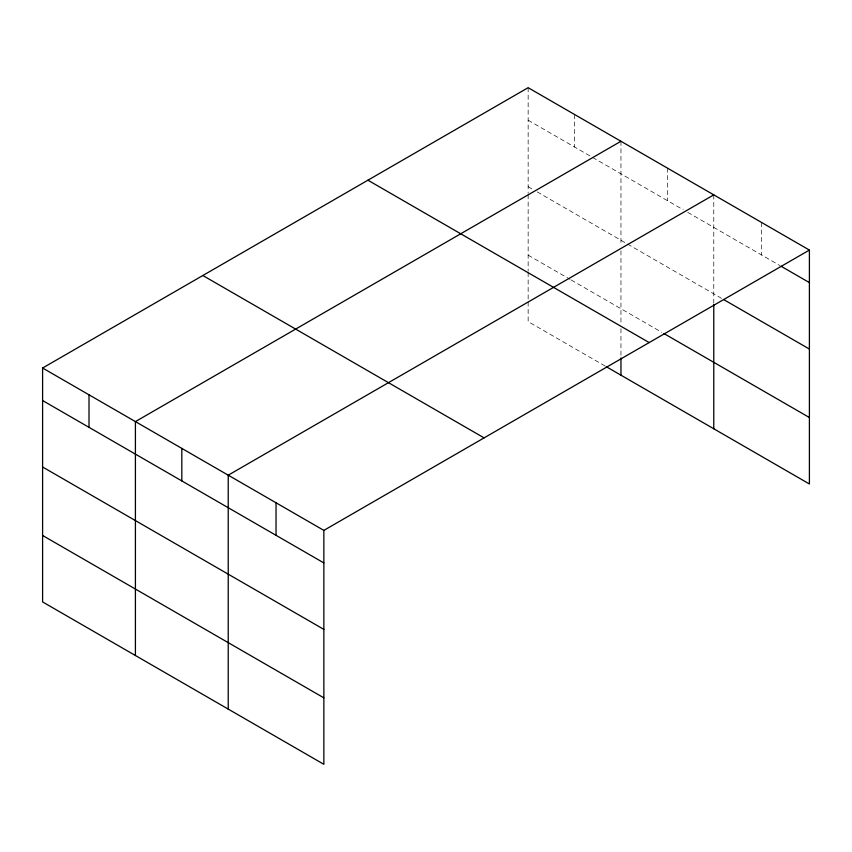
<?xml version="1.0" encoding="UTF-8"?>
<svg xmlns="http://www.w3.org/2000/svg" width="852" height="852" viewBox="0 0 852 852"><rect width="100%" height="100%" fill="white"/><g stroke="black" fill="none" stroke-linecap="round" stroke-linejoin="round"><path stroke-width="0.64" stroke-dasharray="4.26 3.19" d="M528.144 120.217L591.533 156.821M592.662 157.471L683.219 209.752M687.745 212.361L779.804 265.515M528.144 186.673L532.67 189.293M537.207 191.902L721.74 298.445M528.144 255.153L570.031 279.328M571.159 279.978L661.706 332.259M605.112 366.04L528.144 321.609L528.144 301.672M761.592 222.468L761.592 254.993M713.774 194.863L713.774 303.067M667.372 168.068L667.372 200.603M620.959 141.272L620.959 245.525M620.959 250.797L620.959 323.355M620.959 328.67L620.959 356.583M574.557 114.477L574.557 147.013M528.144 87.692L528.144 193.266M528.144 194.575L528.144 271.096M528.144 272.427L528.144 300.341"/><path stroke-width="1.28" d="M42.6 368.021L323.856 530.391L323.856 764.308L42.6 601.927L42.6 368.021L528.144 87.692L809.4 250.073L809.4 483.979L606.251 366.69M620.959 141.272L135.415 421.602L135.415 655.518M713.774 194.863L228.23 475.182L228.23 709.098M323.856 530.391L809.4 250.073M780.943 266.175L809.4 282.598M724.019 299.766L809.4 349.054M663.974 333.569L809.4 417.523M367.915 180.198L649.171 342.579M202.829 275.505L484.085 437.885M42.6 400.546L323.856 562.927M42.6 467.002L323.856 629.383M42.6 535.471L323.856 697.852M713.774 304.388L713.774 428.78M620.959 357.915L620.959 375.189M276.037 502.786L276.037 535.322M181.817 448.397L181.817 480.933M89.002 394.806L89.002 427.342"/></g></svg>
